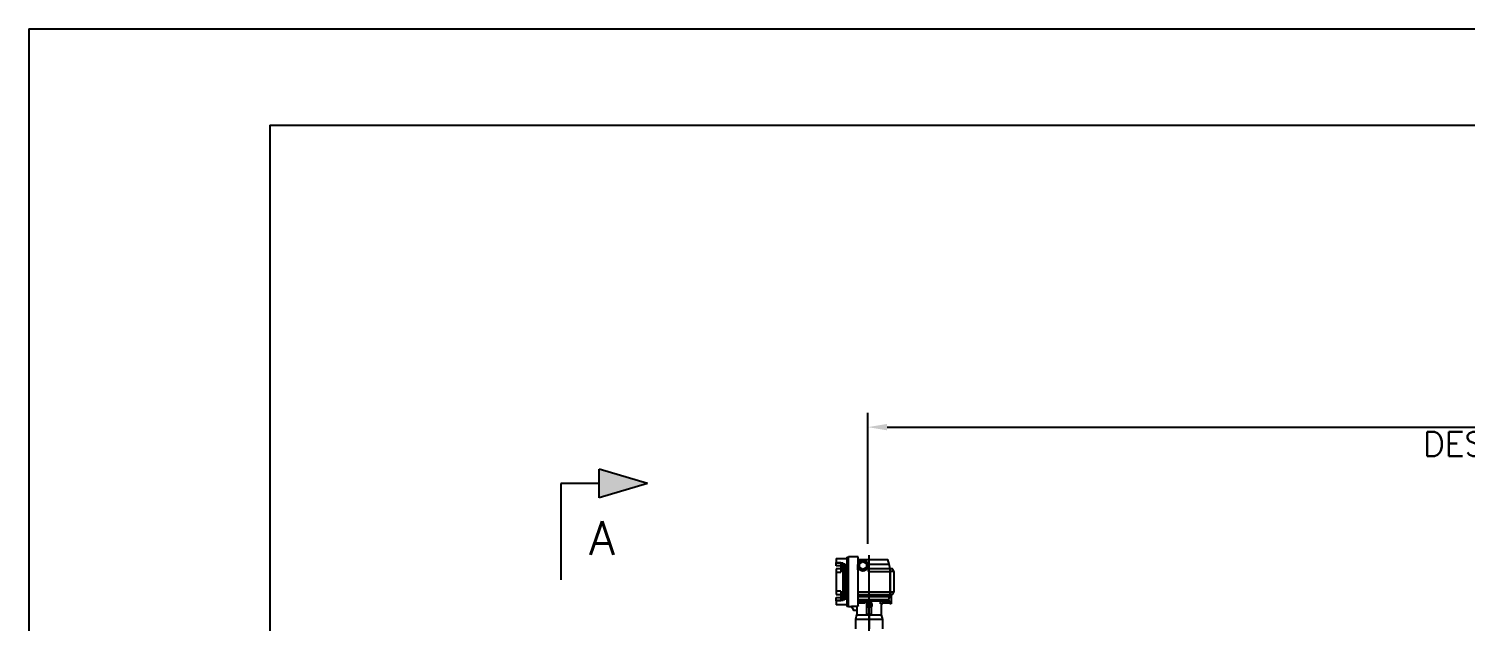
# Model space of a CAD drawing. Header units: metres. Extents: x 0 to 21025, y 0 to 14850.
# Drawn here: x 0 to 3725, y 13314 to 14850 of the extents above; entities that cross this region are included whole.
import ezdxf
from ezdxf.enums import TextEntityAlignment as Align

# ---------------------------------------------------------------- set-up
doc = ezdxf.new("R2010")
doc.units = ezdxf.units.M
doc.header["$LTSCALE"] = 25
doc.linetypes.add('DASHDOT', pattern=[25.4, 12.7, -6.35, 0, -6.35])
for name, color, linetype in [('18_COTAS', 7, 'Continuous'), ('FRL6', 6, 'Continuous'), ('FRL7', 7, 'Continuous'), ('FRR120', 5, 'Continuous'), ('FRR140', 5, 'Continuous'), ('FRR175', 1, 'Continuous'), ('FRR80', 3, 'Continuous'), ('GSB', 7, 'Continuous'), ('SFU', 3, 'DASHDOT')]:
    doc.layers.add(name, color=color, linetype=linetype)
doc.styles.add('R100', font='simplex.shx', dxfattribs={"height": 2.5})
doc.styles.add('R120', font='simplex.shx', dxfattribs={"height": 3})
doc.styles.add('R140', font='simplex.shx', dxfattribs={"height": 3.5})
doc.styles.add('R80', font='simplex.shx', dxfattribs={"height": 2})
doc.styles.add('ROMANS', font='ROMANS.SHX')
doc.dimstyles.new('25___1-25', dxfattribs={"dimscale": 25, "dimtxt": 2.5, "dimasz": 2, "dimexe": 1.5, "dimexo": 1, "dimgap": 0.5, "dimtad": 1, "dimzin": 12, "dimtxsty": 'ROMANS', "dimcen": 0, "dimclrd": 256, "dimclre": 256, "dimclrt": 3, "dimazin": 3, "dimtfac": 1, "dimtmove": 0, "dimatfit": 0, "dimfxl": 1, "dimlwd": -1, "dimlwe": -1, "dimarcsym": 0})

# ---------------------------------------------------------------- blocks, each defined once
blk = doc.blocks.new('A1')
at = {"layer": 'FRL6', "linetype": 'Continuous'}
for q in [(25, 10), (831, 584)]:
    blk.add_line((25, 584), q, dxfattribs=at)
at = {"layer": 'FRL7', "linetype": 'Continuous'}
for q in [(0, 0), (841, 594)]:
    blk.add_line((0, 594), q, dxfattribs=at)
at = {"layer": 'FRR120', "style": 'R120'}
for tag, p in [('FASE_DO_PROJETO', (659, 46.29)), ('ÁREA_E/OU_SUBÁREA', (659, 40.79)), ('TÍTULO_DO_DESENHO', (659, 35.29)), ('SUBTÍTULO_1_DO_DESENHO', (659, 29.79)), ('SUBTÍTULO_2_DO_DESENHO', (659, 24.29))]:
    blk.add_attdef(tag, p, '', height=3, dxfattribs=at)
at = {"layer": 'FRR140', "style": 'R140', "width": 0.91}
for tag, p in [('NÚMERO_DA_CONTRATADA', (687.72, 12.6)), ('NUMERO_VALE', (752.89, 12.6))]:
    blk.add_attdef(tag, p, '', height=3.5, dxfattribs=at)
for tag, p in [('REVISÃO', (823.5, 14.68)), ('ESCALA', (671, 14.35))]:
    blk.add_attdef(tag, text='', height=3.5, dxfattribs=at).set_placement(p, align=Align.MIDDLE)
at = {"layer": 'FRR175', "style": 'R120'}
for tag, p in [('CLASSIFICAÇÃO', (811.83, 67.73)), ('PROJETO', (716.31, 53.59)), ('N_PROJ_SE', (793.5, 53.59)), ('N_CONTRATO', (796.97, 47.3))]:
    blk.add_attdef(tag, text='', height=3, dxfattribs=at).set_placement(p, align=Align.MIDDLE_CENTER)
at = {"layer": 'FRR80', "style": 'R80'}
for tag, p in [('8A_REV', (476, 77.07)), ('EMIS.', (486, 77.07)), ('PROJ.', (585, 77.07)), ('DES.', (597, 77.07)), ('VER.', (609, 77.07)), ('APR.', (621, 77.07)), ('AUT.', (633.01, 77.07)), ('7A_REV', (476, 71.37)), ('EMIS.', (486, 71.37)), ('PROJ.', (585, 71.37)), ('DES.', (597, 71.37)), ('VER.', (609, 71.37)), ('APR.', (621, 71.37)), ('AUT.', (633.01, 71.37)), ('6A_REV', (476, 65.67)), ('EMIS.', (486, 65.67)), ('PROJ.', (585, 65.67)), ('DES.', (597, 65.67)), ('VER.', (609, 65.67)), ('APR.', (621, 65.67)), ('AUT.', (633.01, 65.67)), ('5A_REV', (476, 59.97)), ('EMIS.', (486, 59.97)), ('PROJ.', (585, 59.97)), ('DES.', (597, 59.97)), ('VER.', (609, 59.97)), ('APR.', (621, 59.97)), ('AUT.', (633.01, 59.97)), ('4A_REV', (476, 54.27)), ('EMIS.', (486, 54.27)), ('PROJ.', (585, 54.27)), ('DES.', (597, 54.27)), ('VER.', (609, 54.27)), ('APR.', (621, 54.27)), ('AUT.', (633.01, 54.27)), ('3A_REV', (476, 48.57)), ('EMIS.', (486, 48.57)), ('PROJ.', (585, 48.57)), ('DES.', (597, 48.57)), ('VER.', (609, 48.57)), ('APR.', (621, 48.57)), ('AUT.', (633.01, 48.57)), ('2A_REV', (476, 42.87)), ('EMIS.', (486, 42.87)), ('PROJ.', (585, 42.87)), ('DES.', (597, 42.87)), ('VER.', (609, 42.87)), ('APR.', (621, 42.87)), ('AUT.', (633.01, 42.87)), ('1a_REV', (476, 37.17)), ('EMIS.', (486, 37.17)), ('PROJ.', (585, 37.17)), ('DES.', (597, 37.17)), ('VER.', (609, 37.17)), ('APR.', (621, 37.17)), ('AUT.', (633.01, 37.17))]:
    blk.add_attdef(tag, text='', height=2, dxfattribs=at).set_placement(p, align=Align.MIDDLE)
for p in [(492.61, 76.08), (492.61, 70.38), (492.61, 64.68), (492.61, 58.98), (492.61, 53.28), (492.61, 47.58), (492.61, 41.88), (492.61, 36.18)]:
    blk.add_attdef('DESCRIÇÃO_DA_REVISÃO', p, '', height=2, dxfattribs=at)
at = {"layer": 'FRR80', "style": 'R80', "width": 0.85}
for p in [(648, 77.07), (648, 71.37), (648, 65.67), (648, 59.97), (648, 54.27), (648, 48.57), (648, 42.87), (648, 37.17)]:
    blk.add_attdef('DATA', text='', height=2, dxfattribs=at).set_placement(p, align=Align.MIDDLE)
blk = doc.blocks.new('SIMB_CORTE_2')
at = {"layer": 'GSB'}
blk.add_hatch(color=2, dxfattribs=at).paths.add_polyline_path([(1.5, -4), (-1.5, -4), (0, -9)])
at = {"layer": 'GSB', "color": 1}
for p, q in [((0, -4), (0, 0)), ((0, 0), (10, 0)), ((0, -9), (-1.5, -4)), ((1.5, -4), (-1.5, -4)), ((0, -9), (1.5, -4))]:
    blk.add_line(p, q, dxfattribs=at)
at = {"layer": 'GSB', "color": 3, "style": 'R100'}
blk.add_attdef('XXXX', (-0.6, 1.57), '', height=2.5, dxfattribs=at)
at = {"layer": 'GSB', "color": 4, "style": 'R140'}
blk.add_attdef('A', text='', height=3.5, dxfattribs=at).set_placement((5.64, -4.29), align=Align.MIDDLE)
blk = doc.blocks.new('*D34')
at = {"layer": '18_COTAS', "transparency": 16777216}
for p, q in [((2175.7, 13514.5), (2175.7, 13854.7)), ((6233.9, 13514.5), (6233.9, 13854.7)), ((2225.7, 13817.2), (6183.9, 13817.2))]:
    blk.add_line(p, q, dxfattribs=at)
for points in [[(2225.7, 13825.5), (2225.7, 13808.8), (2175.7, 13817.2)], [(6183.9, 13825.5), (6183.9, 13808.8), (6233.9, 13817.2)]]:
    blk.add_solid(points, dxfattribs=at)
at = {"layer": 'Defpoints', "color": 0, "transparency": 16777216}
for p in [(6233.9, 13817.2), (2175.7, 13489.5), (6233.9, 13489.5)]:
    blk.add_point(p, dxfattribs=at)
at = {"layer": '18_COTAS', "color": 3, "transparency": 16777216, "char_height": 62.5, "attachment_point": 5, "style": 'ROMANS'}
for s, insert in [('4058,18', (4204.8, 13866.9)), ('DESLOCAMENTO DO SENSOR', (4204.8, 13773.4))]:
    blk.add_mtext(s, dxfattribs=dict(at, insert=insert))

msp = doc.modelspace()

# ---------------------------------------------------------------- linework, layer by layer
at = {"layer": 'SFU'}
for p, q in [((2178.949, 13167.984), (2178.949, 13489.484)), ((2093.949, 13476.484), (2093.949, 13466.369)), ((2093.949, 13476.484), (2120.829, 13476.484)), ((2093.949, 13466.369), (2105.649, 13466.369)), ((2093.949, 13457.674), (2093.949, 13466.369)), ((2111.949, 13464.484), (2093.949, 13464.484)), ((2105.649, 13457.674), (2093.949, 13457.674)), ((2093.949, 13449.823), (2093.949, 13383.145)), ((2105.649, 13449.823), (2093.949, 13449.823)), ((2105.649, 13466.369), (2105.649, 13449.823)), ((2105.649, 13449.823), (2105.649, 13441.128)), ((2111.949, 13368.484), (2111.949, 13464.484)), ((2111.949, 13463.044), (2116.449, 13463.044)), ((2116.449, 13463.044), (2116.449, 13369.924)), ((2120.829, 13480.484), (2120.829, 13352.484)), ((2120.829, 13480.484), (2125.949, 13480.484)), ((2125.949, 13351.984), (2125.949, 13480.984)), ((2150.949, 13480.984), (2125.949, 13480.984)), ((2148.949, 13458.484), (2148.949, 13447.596)), ((2150.949, 13447.596), (2148.949, 13447.596)), ((2150.949, 13465.695), (2150.949, 13480.984)), ((2150.949, 13474.484), (2227.384, 13474.484)), ((2150.949, 13452.52), (2150.949, 13464.447)), ((2150.949, 13353.872), (2150.949, 13447.596)), ((2151.785, 13465.894), (2162.113, 13471.858)), ((2162.113, 13445.11), (2151.785, 13451.073)), ((2153.949, 13463.68), (2162.949, 13468.876)), ((2153.949, 13453.288), (2153.949, 13463.68)), ((2162.949, 13448.091), (2153.949, 13453.288)), ((2162.949, 13470.484), (2162.949, 13471.684)), ((2162.949, 13468.876), (2171.949, 13463.68)), ((2171.949, 13453.288), (2162.949, 13448.091)), ((2162.949, 13445.284), (2162.949, 13446.484)), ((2163.785, 13471.858), (2174.113, 13465.894)), ((2174.113, 13451.073), (2163.785, 13445.11)), ((2171.949, 13463.68), (2171.949, 13453.288)), ((2174.949, 13464.447), (2174.949, 13452.52)), ((2176.578, 13461.687), (2230.813, 13461.687)), ((2176.949, 13443.204), (2176.949, 13458.484)), ((2233.449, 13449.984), (2176.949, 13449.984)), ((2230.813, 13461.687), (2227.384, 13474.484)), ((2233.949, 13449.984), (2230.813, 13461.687)), ((2233.449, 13449.984), (2233.449, 13443.204)), ((2239.713, 13449.984), (2233.449, 13449.984)), ((2233.449, 13443.204), (2233.449, 13449.984)), ((2093.949, 13441.128), (2105.649, 13441.128)), ((2116.449, 13436.97), (2120.949, 13436.97)), ((2120.949, 13421.14), (2116.449, 13421.14)), ((2120.949, 13436.97), (2120.949, 13421.14)), ((2176.949, 13443.204), (2233.449, 13443.204)), ((2233.449, 13443.204), (2233.449, 13389.763)), ((2243.449, 13443.204), (2233.449, 13443.204)), ((2233.449, 13389.763), (2233.449, 13443.204)), ((2243.449, 13443.204), (2243.449, 13389.763)), ((2105.649, 13391.839), (2093.949, 13391.839)), ((2093.949, 13383.145), (2105.649, 13383.145)), ((2093.949, 13375.293), (2105.649, 13375.293)), ((2093.949, 13366.599), (2093.949, 13375.293)), ((2105.649, 13391.839), (2105.649, 13383.145)), ((2105.649, 13383.145), (2105.649, 13366.599)), ((2233.449, 13389.763), (2150.949, 13389.763)), ((2150.949, 13382.984), (2233.449, 13382.984)), ((2150.949, 13378.248), (2232.68, 13378.248)), ((2150.949, 13378.248), (2232.68, 13378.248)), ((2230.492, 13370.081), (2232.68, 13378.248)), ((2232.68, 13378.248), (2233.949, 13382.984)), ((2233.449, 13389.763), (2233.449, 13382.984)), ((2243.449, 13389.763), (2233.449, 13389.763)), ((2233.449, 13382.984), (2233.449, 13389.763)), ((2239.713, 13382.984), (2233.449, 13382.984)), ((2235.949, 13382.984), (2235.949, 13358.984)), ((2093.949, 13368.484), (2111.949, 13368.484)), ((2093.949, 13366.599), (2093.949, 13356.484)), ((2105.649, 13366.599), (2093.949, 13366.599)), ((2120.829, 13356.484), (2093.949, 13356.484)), ((2116.449, 13369.924), (2111.949, 13369.924)), ((2125.949, 13352.484), (2120.829, 13352.484)), ((2125.949, 13351.984), (2133.176, 13351.984)), ((2146.984, 13352.001), (2133.166, 13352.001)), ((2133.166, 13352.001), (2138.949, 13341.984)), ((2146.984, 13341.984), (2138.949, 13341.984)), ((2146.949, 13341.984), (2146.949, 13330.984)), ((2146.984, 13352.001), (2146.984, 13341.984)), ((2150.949, 13370.081), (2230.492, 13370.081)), ((2150.949, 13370.081), (2230.492, 13370.081)), ((2150.949, 13366.984), (2229.662, 13366.984)), ((2167.814, 13360.984), (2150.949, 13360.984)), ((2167.814, 13366.984), (2167.814, 13360.984)), ((2172.149, 13359.984), (2172.149, 13351.984)), ((2172.149, 13359.984), (2173.649, 13359.984)), ((2172.149, 13351.984), (2173.649, 13351.984)), ((2172.449, 13366.984), (2172.449, 13367.25)), ((2172.449, 13367.25), (2185.449, 13367.25)), ((2172.449, 13366.984), (2172.449, 13331.984)), ((2173.649, 13359.984), (2173.649, 13351.984)), ((2173.649, 13359.984), (2173.949, 13359.984)), ((2173.649, 13351.984), (2173.949, 13351.984)), ((2173.949, 13360.984), (2173.949, 13350.984)), ((2183.949, 13360.984), (2173.949, 13360.984)), ((2183.949, 13360.372), (2173.949, 13360.372)), ((2183.949, 13359.984), (2173.949, 13359.984)), ((2173.949, 13351.984), (2183.949, 13351.984)), ((2173.949, 13350.984), (2183.949, 13350.984)), ((2173.949, 13350.684), (2173.949, 13350.984)), ((2183.949, 13350.684), (2173.949, 13350.684)), ((2183.949, 13350.984), (2183.949, 13360.984)), ((2183.949, 13359.984), (2184.249, 13359.984)), ((2183.949, 13351.984), (2184.249, 13351.984)), ((2183.949, 13350.684), (2183.949, 13350.984)), ((2184.249, 13359.984), (2185.749, 13359.984)), ((2184.249, 13359.984), (2184.249, 13351.984)), ((2184.249, 13351.984), (2185.749, 13351.984)), ((2185.449, 13367.25), (2185.449, 13366.984)), ((2185.449, 13331.984), (2185.449, 13366.984)), ((2185.749, 13359.984), (2185.749, 13351.984)), ((2208.811, 13358.984), (2208.811, 13366.984)), ((2214.449, 13358.984), (2208.811, 13358.984)), ((2210.949, 13330.984), (2210.949, 13358.984)), ((2214.449, 13358.984), (2214.449, 13366.984)), ((2214.449, 13364.984), (2232.449, 13364.984)), ((2214.449, 13364.034), (2232.449, 13364.034)), ((2232.449, 13360.484), (2214.449, 13360.484)), ((2229.662, 13366.984), (2230.492, 13370.081)), ((2229.662, 13366.984), (2232.449, 13366.984)), ((2232.449, 13366.984), (2232.449, 13358.984)), ((2235.949, 13358.984), (2232.449, 13358.984)), ((2146.449, 13330.984), (2143.349, 13318.284)), ((2143.349, 13318.284), (2143.349, 13294.484)), ((2178.949, 13318.284), (2143.349, 13318.284)), ((2146.449, 13330.984), (2178.949, 13330.984)), ((2172.449, 13331.984), (2185.449, 13331.984)), ((2178.949, 13318.284), (2178.949, 13330.984)), ((2178.949, 13330.984), (2211.449, 13330.984)), ((2178.949, 13330.984), (2178.949, 13318.284)), ((2178.949, 13318.284), (2178.949, 13294.484)), ((2214.549, 13318.284), (2178.949, 13318.284)), ((2178.949, 13294.484), (2178.949, 13318.284)), ((2214.549, 13318.284), (2211.449, 13330.984)), ((2214.549, 13294.484), (2214.549, 13318.284))]:
    msp.add_line(p, q, dxfattribs=at)
for centre, radius, start, end in [((2162.949, 13458.484), 14, 90, 180), ((2162.949, 13458.484), 13.4, 153.575608, 206.424392), ((2162.949, 13458.484), 12, 120, 180), ((2162.949, 13458.484), 13.2, 144.619977, 155.380023), ((2162.949, 13458.484), 13.4, 146.424392, 153.575608), ((2162.949, 13458.484), 12, 180, 240), ((2162.949, 13458.484), 13.2, 204.619977, 215.380023), ((2162.949, 13458.484), 13.4, 206.424392, 213.575608), ((2162.949, 13458.484), 11.8, 90, 270), ((2162.949, 13458.484), 11.21, 90, 270), ((2162.949, 13458.484), 13.4, 93.575608, 146.424392), ((2162.949, 13458.484), 13.4, 213.575608, 266.424392), ((2162.949, 13458.484), 12, 90, 120), ((2162.949, 13458.484), 12, 240, 270), ((2162.949, 13458.484), 13.2, 90, 95.380023), ((2162.949, 13458.484), 13.4, 90, 93.575608), ((2162.949, 13458.484), 14, 0, 90), ((2162.949, 13458.484), 13.4, 86.424392, 90), ((2162.949, 13458.484), 13.2, 84.619977, 90), ((2162.949, 13458.484), 12, 60, 90), ((2162.949, 13458.484), 11.8, 270, 90), ((2162.949, 13458.484), 11.21, 270, 90), ((2162.949, 13458.484), 12, 270, 300), ((2162.949, 13458.484), 13.4, 33.575608, 86.424392), ((2162.949, 13458.484), 13.4, 273.575608, 326.424392), ((2162.949, 13458.484), 12, 0, 60), ((2162.949, 13458.484), 12, 300, 0), ((2162.949, 13458.484), 13.2, 24.619977, 35.380023), ((2162.949, 13458.484), 13.2, 324.619977, 335.380023), ((2162.949, 13458.484), 13.4, 26.424392, 33.575608), ((2162.949, 13458.484), 13.4, 326.424392, 333.575608), ((2162.949, 13458.484), 13.4, 333.575608, 26.424392), ((2186.949, 13416.484), 62.5, 25.311065, 32.411754), ((2162.949, 13458.484), 13.2, 264.619977, 270), ((2162.949, 13458.484), 13.4, 266.424392, 270), ((2162.949, 13458.484), 13.2, 270, 275.380023), ((2162.949, 13458.484), 13.4, 270, 273.575608), ((2186.949, 13416.484), 62.5, 327.588246, 334.688935), ((2178.949, 13360.24), 5.002, 1.513685, 178.486315), ((2178.949, 13359.852), 5.002, 1.513685, 178.486315), ((2178.949, 13355.984), 3.5, 90, 270), ((2178.949, 13355.984), 3.5, 270, 90)]:
    msp.add_arc(centre, radius, start, end, dxfattribs=at)
msp.add_open_spline([(2150.949, 13353.872), (2150.392, 13353.619), (2149.279, 13353.113), (2148.098, 13352.547), (2147.274, 13352.145), (2147.08, 13352.049), (2146.984, 13352.001)], degree=3, knots=[0, 0, 0, 0, 0.252918448, 0.505193846, 0.754900178, 1, 1, 1, 1], dxfattribs=at)

# ---------------------------------------------------------------- block references
at = {"xscale": 24.99999999999972, "yscale": 24.99999999999972, "zscale": 24.99999999999972}
msp.add_blockref('A1', (0, 0), dxfattribs=at)
at = {"layer": 'GSB'}
ref = msp.add_blockref('SIMB_CORTE_2', (1379.296, 13671.039), dxfattribs=dict(at, xscale=-24.99999999999972, yscale=24.99999999999972, zscale=24.99999999999972, rotation=89.99999999999993))
ref.add_attrib('A', 'A', dxfattribs={"color": 4, "height": 87.5, "style": 'R140'}).set_placement((1486.632, 13530.119), align=Align.MIDDLE)

# ---------------------------------------------------------------- dimensions: what is measured, and where the dimension line sits
at = {"layer": '18_COTAS'}
dim = msp.add_linear_dim(base=(6233.892, 13817.172), p1=(2175.712, 13489.484), p2=(6233.892, 13489.484), text='<>\\XDESLOCAMENTO DO SENSOR', dimstyle='25___1-25', dxfattribs=at)
dim.commit()
dim.dimension.update_dxf_attribs({"geometry": '*D34', "text_midpoint": (4204.802, 13817.172)})

doc.saveas('drawing.dxf')
